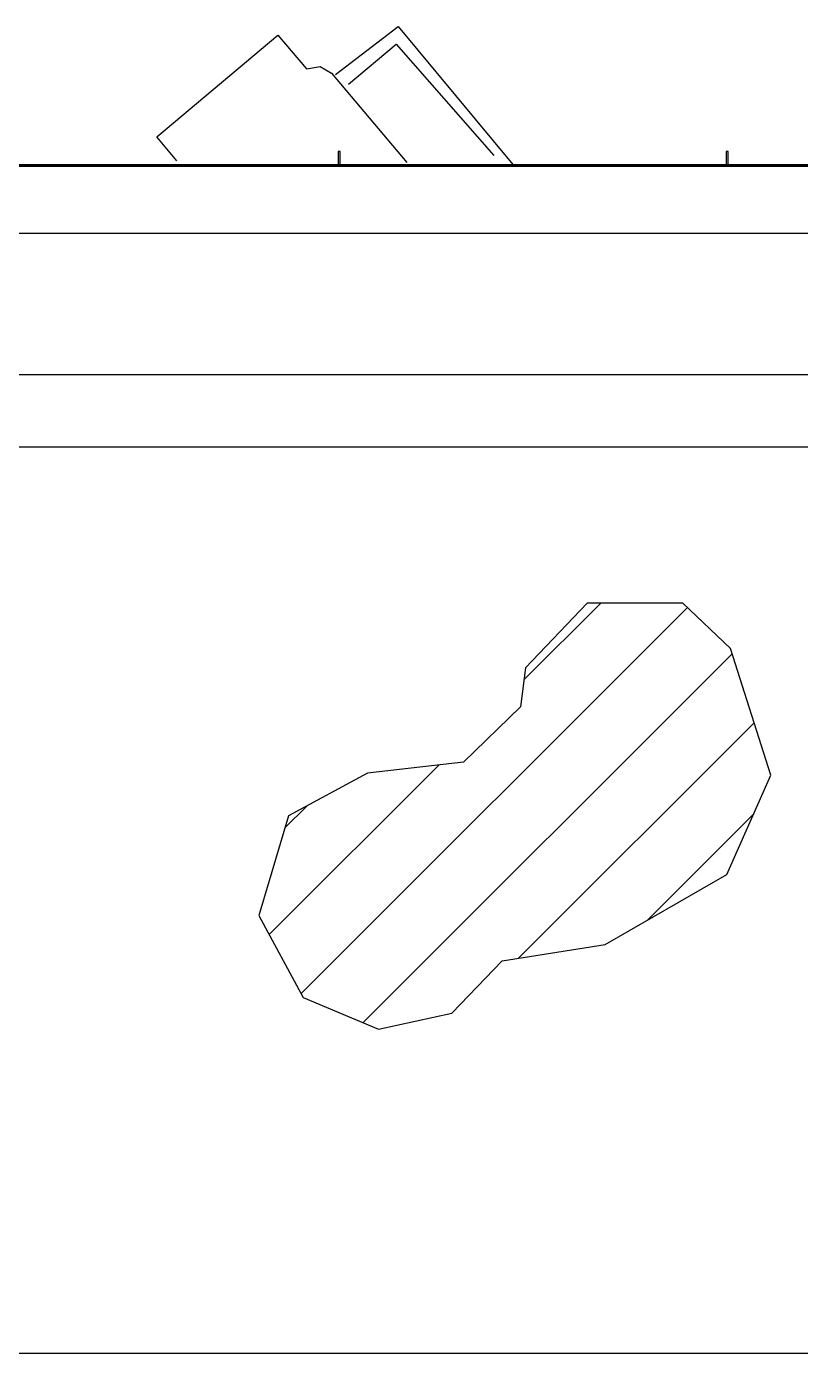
# Model space of a CAD drawing. Header units: metres. Extents: x 0 to 63075, y 0 to 44550.
# Drawn here: x 53868 to 54220, y 36722 to 37326 of the extents above; entities that cross this region are included whole.
import ezdxf

# ---------------------------------------------------------------- set-up
doc = ezdxf.new("R2010")
doc.units = ezdxf.units.M
doc.header["$LTSCALE"] = 75
for name, color, linetype in [('GSB', 7, 'Continuous'), ('ML6', 1, 'Continuous'), ('SL1', 8, 'Continuous')]:
    doc.layers.add(name, color=color, linetype=linetype)

# ---------------------------------------------------------------- blocks, each defined once
blk = doc.blocks.new('A$C6bae614f')
at = {"layer": 'SL1'}
h = blk.add_hatch(dxfattribs=at)
h.set_pattern_fill('_USER', color=256, scale=195, angle=44.9981, style=0, pattern_type=0)
h.set_pattern_definition([(44.99813, (326091.56, -18363.04), (-137.8813, 137.8903), [])])
h.paths.add_polyline_path([(374391.5, 21435.4), (374376.2, 21316.4), (374203.1, 21148.9), (373912.9, 21115.4), (373672.9, 20985.9), (373583.4, 20684), (373717.6, 20435.3), (373946.3, 20339.6), (374168.5, 20387.6), (374320.6, 20546.7), (374632.9, 20596.3), (375001.3, 20808.4), (375135.3, 21109.8), (375012.4, 21493.9), (374868.8, 21631.1), (374578.6, 21631.1)])
for p, q in [((373274, 23045.6), (373641.1, 23353.6)), ((373641.1, 23353.6), (373727.6, 23251.7)), ((373815.1, 23234.4), (374005.3, 23380.1)), ((374005.3, 23380.1), (374353.4, 22962.1)), ((373855.4, 23205.4), (373999.4, 23326.2)), ((373999.4, 23326.2), (374295.5, 22989.4)), ((373727.6, 23251.7), (373769.1, 23259)), ((373769.1, 23259), (373803.9, 23238.6)), ((373803.9, 23238.6), (374031.4, 22967.4)), ((373334.8, 22973.1), (373274, 23045.6)), ((373823.2, 23000.8), (373823.2, 22961.7)), ((373829.6, 23000.8), (373823.2, 23000.8)), ((373829.6, 22961.7), (373829.6, 23000.8)), ((374999.5, 23000.7), (374999.5, 22961.6)), ((375005.8, 23000.7), (374999.5, 23000.7)), ((375005.8, 22961.6), (375005.8, 23000.7)), ((375569.7, 22955.7), (371681.5, 22955.8)), ((375299.5, 22959.8), (372775.9, 22959.8)), ((372776.3, 22961.7), (375299.5, 22961.6)), ((375569.7, 22752.7), (371192.1, 22752.8)), ((372491.6, 22324.9), (375409.7, 22324.8)), ((372491.6, 22105.8), (375409.7, 22105.7)), ((375458.1, 19355.7), (365068.1, 19356))]:
    blk.add_line(p, q, dxfattribs=at)
blk.add_lwpolyline([(374391.5, 21435.4), (374376.2, 21316.4), (374203.1, 21148.9), (373912.9, 21115.4), (373672.9, 20985.9), (373583.4, 20684), (373717.6, 20435.3), (373946.3, 20339.6), (374168.5, 20387.6), (374320.6, 20546.7), (374632.9, 20596.3), (375001.3, 20808.4), (375135.3, 21109.8), (375012.4, 21493.9), (374868.8, 21631.1), (374578.6, 21631.1)], close=True, dxfattribs=at)
blk = doc.blocks.new('zw$15D4')
at = {"layer": 'ML6', "xscale": 0.2502808837766805, "yscale": 0.2502808837766805, "zscale": 0.2502808837766805}
blk.add_blockref('A$C6bae614f', (-85544.7, -3177.3), dxfattribs=at)

msp = doc.modelspace()

# ---------------------------------------------------------------- block references
at = {"layer": 'GSB', "xscale": 0.6000000000000068, "yscale": 0.6000000000000068, "zscale": 0.6000000000000068}
msp.add_blockref('zw$15D4', (49200, 35721.63), dxfattribs=at)

doc.saveas('drawing.dxf')
